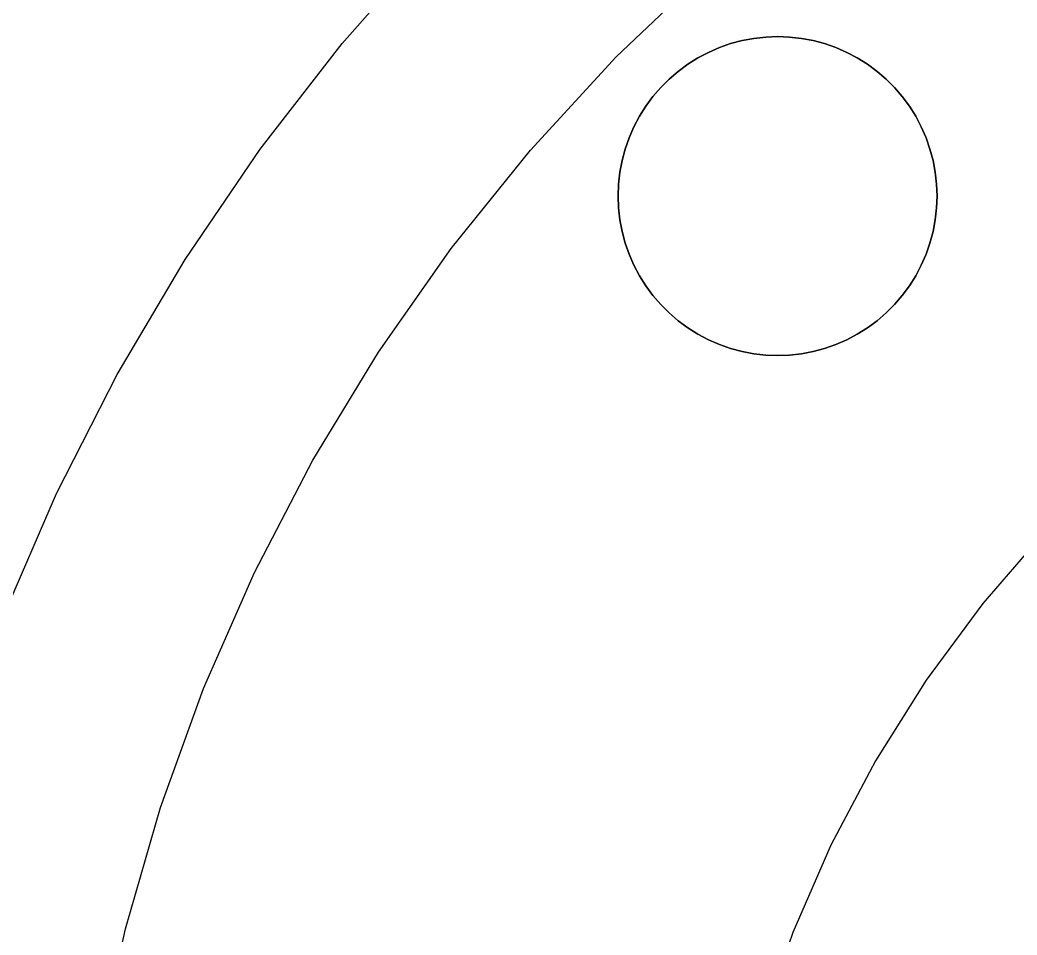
# Model space of a CAD drawing. Header units: millimetres. Extents: x 0 to 420, y 0 to 297.
# Drawn here: x 181.85 to 191.23, y 248.36 to 256.97 of the extents above; entities that cross this region are included whole.
import ezdxf

# ---------------------------------------------------------------- set-up
doc = ezdxf.new("R2010")
doc.units = ezdxf.units.MM
doc.linetypes.add('DASHED', pattern=[1.524, 1.27, -0.254])
doc.layers.add('HIDDEN', color=8, linetype='DASHED', lineweight=25)

msp = doc.modelspace()

# ---------------------------------------------------------------- linework, layer by layer
at = {"layer": 'HIDDEN'}
for points in [[(184.88298, 256.74848), (185.71387, 257.69094)], [(184.88298, 256.74848), (185.71387, 257.69094)], [(187.46054, 256.62226), (188.3228, 257.44279)], [(187.46054, 256.62226), (188.3228, 257.44279)], [(184.11291, 255.75571), (184.88298, 256.74848)], [(184.11291, 255.75571), (184.88298, 256.74848)], [(188.43153, 256.71002), (188.53741, 256.74707)], [(188.53741, 256.74707), (188.43153, 256.71002)], [(188.53741, 256.74707), (188.64576, 256.7761)], [(188.64576, 256.7761), (188.53741, 256.74707)], [(188.64576, 256.7761), (188.75598, 256.79695)], [(188.75598, 256.79695), (188.64576, 256.7761)], [(188.75598, 256.79695), (188.86744, 256.80951)], [(188.86744, 256.80951), (188.75598, 256.79695)], [(188.86744, 256.80951), (188.97954, 256.81371)], [(188.97954, 256.81371), (188.86744, 256.80951)], [(188.97954, 256.81371), (189.09163, 256.80951)], [(189.09163, 256.80951), (188.97954, 256.81371)], [(189.09163, 256.80951), (189.2031, 256.79695)], [(189.2031, 256.79695), (189.09163, 256.80951)], [(189.2031, 256.79695), (189.31332, 256.7761)], [(189.31332, 256.7761), (189.2031, 256.79695)], [(189.31332, 256.7761), (189.42167, 256.74707)], [(189.42167, 256.74707), (189.31332, 256.7761)], [(189.42167, 256.74707), (189.52755, 256.71002)], [(189.52755, 256.71002), (189.42167, 256.74707)], [(188.22954, 256.61275), (188.32871, 256.66516)], [(188.32871, 256.66516), (188.22954, 256.61275)], [(188.32871, 256.66516), (188.43153, 256.71002)], [(188.43153, 256.71002), (188.32871, 256.66516)], [(189.52755, 256.71002), (189.63036, 256.66516)], [(189.63036, 256.66516), (189.52755, 256.71002)], [(189.63036, 256.66516), (189.72954, 256.61275)], [(189.72954, 256.61275), (189.63036, 256.66516)], [(186.65438, 255.74654), (187.46054, 256.62226)], [(186.65438, 255.74654), (187.46054, 256.62226)], [(188.0443, 256.48646), (188.13456, 256.55307)], [(188.13456, 256.55307), (188.0443, 256.48646)], [(188.13456, 256.55307), (188.22954, 256.61275)], [(188.22954, 256.61275), (188.13456, 256.55307)], [(189.72954, 256.61275), (189.82452, 256.55307)], [(189.82452, 256.55307), (189.72954, 256.61275)], [(189.82452, 256.55307), (189.91477, 256.48646)], [(189.91477, 256.48646), (189.82452, 256.55307)], [(187.95928, 256.41329), (188.0443, 256.48646)], [(188.0443, 256.48646), (187.95928, 256.41329)], [(189.91477, 256.48646), (189.9998, 256.41329)], [(189.9998, 256.41329), (189.91477, 256.48646)], [(187.87996, 256.33397), (187.95928, 256.41329)], [(187.95928, 256.41329), (187.87996, 256.33397)], [(189.9998, 256.41329), (190.07912, 256.33397)], [(190.07912, 256.33397), (189.9998, 256.41329)], [(187.80679, 256.24894), (187.87996, 256.33397)], [(187.87996, 256.33397), (187.80679, 256.24894)], [(190.07912, 256.33397), (190.15229, 256.24894)], [(190.15229, 256.24894), (190.07912, 256.33397)], [(187.74018, 256.15869), (187.80679, 256.24894)], [(187.80679, 256.24894), (187.74018, 256.15869)], [(190.15229, 256.24894), (190.2189, 256.15869)], [(190.2189, 256.15869), (190.15229, 256.24894)], [(187.6805, 256.06371), (187.74018, 256.15869)], [(187.74018, 256.15869), (187.6805, 256.06371)], [(190.2189, 256.15869), (190.27858, 256.06371)], [(190.27858, 256.06371), (190.2189, 256.15869)], [(187.62809, 255.96453), (187.6805, 256.06371)], [(187.6805, 256.06371), (187.62809, 255.96453)], [(190.27858, 256.06371), (190.33099, 255.96453)], [(190.33099, 255.96453), (190.27858, 256.06371)], [(187.58323, 255.86172), (187.62809, 255.96453)], [(187.62809, 255.96453), (187.58323, 255.86172)], [(190.33099, 255.96453), (190.37585, 255.86172)], [(190.37585, 255.86172), (190.33099, 255.96453)], [(187.54618, 255.75584), (187.58323, 255.86172)], [(187.58323, 255.86172), (187.54618, 255.75584)], [(190.37585, 255.86172), (190.4129, 255.75584)], [(190.4129, 255.75584), (190.37585, 255.86172)], [(183.40669, 254.71654), (184.11291, 255.75571)], [(183.40669, 254.71654), (184.11291, 255.75571)], [(185.90786, 254.81946), (186.65438, 255.74654)], [(185.90786, 254.81946), (186.65438, 255.74654)], [(187.51715, 255.64749), (187.54618, 255.75584)], [(187.54618, 255.75584), (187.51715, 255.64749)], [(190.4129, 255.75584), (190.44193, 255.64749)], [(190.44193, 255.64749), (190.4129, 255.75584)], [(187.49629, 255.53727), (187.51715, 255.64749)], [(187.51715, 255.64749), (187.49629, 255.53727)], [(190.44193, 255.64749), (190.46279, 255.53727)], [(190.46279, 255.53727), (190.44193, 255.64749)], [(187.48373, 255.4258), (187.49629, 255.53727)], [(187.49629, 255.53727), (187.48373, 255.4258)], [(190.46279, 255.53727), (190.47534, 255.4258)], [(190.47534, 255.4258), (190.46279, 255.53727)], [(187.47954, 255.31371), (187.48373, 255.4258)], [(187.48373, 255.4258), (187.47954, 255.31371)], [(190.47534, 255.4258), (190.47954, 255.31371)], [(190.47954, 255.31371), (190.47534, 255.4258)], [(187.48373, 255.20161), (187.47954, 255.31371)], [(187.47954, 255.31371), (187.48373, 255.20161)], [(190.47954, 255.31371), (190.47534, 255.20161)], [(190.47534, 255.20161), (190.47954, 255.31371)], [(187.49629, 255.09015), (187.48373, 255.20161)], [(187.48373, 255.20161), (187.49629, 255.09015)], [(190.47534, 255.20161), (190.46279, 255.09015)], [(190.46279, 255.09015), (190.47534, 255.20161)], [(187.51715, 254.97993), (187.49629, 255.09015)], [(187.49629, 255.09015), (187.51715, 254.97993)], [(190.46279, 255.09015), (190.44193, 254.97993)], [(190.44193, 254.97993), (190.46279, 255.09015)], [(187.54618, 254.87158), (187.51715, 254.97993)], [(187.51715, 254.97993), (187.54618, 254.87158)], [(190.44193, 254.97993), (190.4129, 254.87158)], [(190.4129, 254.87158), (190.44193, 254.97993)], [(187.58323, 254.7657), (187.54618, 254.87158)], [(187.54618, 254.87158), (187.58323, 254.7657)], [(190.4129, 254.87158), (190.37585, 254.7657)], [(190.37585, 254.7657), (190.4129, 254.87158)], [(185.22425, 253.84507), (185.90786, 254.81946)], [(185.22425, 253.84507), (185.90786, 254.81946)], [(187.62809, 254.66288), (187.58323, 254.7657)], [(187.58323, 254.7657), (187.62809, 254.66288)], [(190.37585, 254.7657), (190.33099, 254.66288)], [(190.33099, 254.66288), (190.37585, 254.7657)], [(182.76711, 253.63507), (183.40669, 254.71654)], [(182.76711, 253.63507), (183.40669, 254.71654)], [(187.6805, 254.56371), (187.62809, 254.66288)], [(187.62809, 254.66288), (187.6805, 254.56371)], [(190.33099, 254.66288), (190.27858, 254.56371)], [(190.27858, 254.56371), (190.33099, 254.66288)], [(187.74018, 254.46873), (187.6805, 254.56371)], [(187.6805, 254.56371), (187.74018, 254.46873)], [(190.27858, 254.56371), (190.2189, 254.46873)], [(190.2189, 254.46873), (190.27858, 254.56371)], [(187.80679, 254.37847), (187.74018, 254.46873)], [(187.74018, 254.46873), (187.80679, 254.37847)], [(190.2189, 254.46873), (190.15229, 254.37847)], [(190.15229, 254.37847), (190.2189, 254.46873)], [(187.87996, 254.29345), (187.80679, 254.37847)], [(187.80679, 254.37847), (187.87996, 254.29345)], [(187.95928, 254.21413), (187.87996, 254.29345)], [(187.87996, 254.29345), (187.95928, 254.21413)], [(190.07912, 254.29345), (189.9998, 254.21413)], [(189.9998, 254.21413), (190.07912, 254.29345)], [(190.15229, 254.37847), (190.07912, 254.29345)], [(190.07912, 254.29345), (190.15229, 254.37847)], [(188.0443, 254.14096), (187.95928, 254.21413)], [(187.95928, 254.21413), (188.0443, 254.14096)], [(189.9998, 254.21413), (189.91477, 254.14096)], [(189.91477, 254.14096), (189.9998, 254.21413)], [(188.13456, 254.07435), (188.0443, 254.14096)], [(188.0443, 254.14096), (188.13456, 254.07435)], [(189.91477, 254.14096), (189.82452, 254.07435)], [(189.82452, 254.07435), (189.91477, 254.14096)], [(188.22954, 254.01467), (188.13456, 254.07435)], [(188.13456, 254.07435), (188.22954, 254.01467)], [(188.32871, 253.96226), (188.22954, 254.01467)], [(188.22954, 254.01467), (188.32871, 253.96226)], [(189.72954, 254.01467), (189.63036, 253.96226)], [(189.63036, 253.96226), (189.72954, 254.01467)], [(189.82452, 254.07435), (189.72954, 254.01467)], [(189.72954, 254.01467), (189.82452, 254.07435)], [(188.43153, 253.9174), (188.32871, 253.96226)], [(188.32871, 253.96226), (188.43153, 253.9174)], [(188.53741, 253.88035), (188.43153, 253.9174)], [(188.43153, 253.9174), (188.53741, 253.88035)], [(189.52755, 253.9174), (189.42167, 253.88035)], [(189.42167, 253.88035), (189.52755, 253.9174)], [(189.63036, 253.96226), (189.52755, 253.9174)], [(189.52755, 253.9174), (189.63036, 253.96226)], [(184.60653, 252.82762), (185.22425, 253.84507)], [(184.60653, 252.82762), (185.22425, 253.84507)], [(188.64576, 253.85132), (188.53741, 253.88035)], [(188.53741, 253.88035), (188.64576, 253.85132)], [(188.75598, 253.83046), (188.64576, 253.85132)], [(188.64576, 253.85132), (188.75598, 253.83046)], [(188.86744, 253.8179), (188.75598, 253.83046)], [(188.75598, 253.83046), (188.86744, 253.8179)], [(189.2031, 253.83046), (189.09163, 253.8179)], [(189.09163, 253.8179), (189.2031, 253.83046)], [(189.31332, 253.85132), (189.2031, 253.83046)], [(189.2031, 253.83046), (189.31332, 253.85132)], [(189.42167, 253.88035), (189.31332, 253.85132)], [(189.31332, 253.85132), (189.42167, 253.88035)], [(188.97954, 253.81371), (188.86744, 253.8179)], [(188.86744, 253.8179), (188.97954, 253.81371)], [(189.09163, 253.8179), (188.97954, 253.81371)], [(188.97954, 253.81371), (189.09163, 253.8179)], [(182.19671, 252.51559), (182.76711, 253.63507)], [(182.19671, 252.51559), (182.76711, 253.63507)], [(184.05741, 251.77158), (184.60653, 252.82762)], [(184.05741, 251.77158), (184.60653, 252.82762)], [(181.69772, 251.36249), (182.19671, 252.51559)], [(181.69772, 251.36249), (182.19671, 252.51559)], [(191.49662, 252.16207), (190.91127, 251.48188)], [(191.49662, 252.16207), (190.91127, 251.48188)], [(183.57927, 250.68155), (184.05741, 251.77158)], [(183.57927, 250.68155), (184.05741, 251.77158)], [(190.91127, 251.48188), (190.37838, 250.75984)], [(190.91127, 251.48188), (190.37838, 250.75984)], [(190.37838, 250.75984), (189.90094, 250)], [(190.37838, 250.75984), (189.90094, 250)], [(183.17423, 249.56231), (183.57927, 250.68155)], [(183.17423, 249.56231), (183.57927, 250.68155)], [(189.90094, 250), (189.48162, 249.2066)], [(189.90094, 250), (189.48162, 249.2066)], [(182.84404, 248.41874), (183.17423, 249.56231)], [(182.84404, 248.41874), (183.17423, 249.56231)], [(189.48162, 249.2066), (189.12276, 248.38409)], [(189.48162, 249.2066), (189.12276, 248.38409)], [(182.59016, 247.25585), (182.84404, 248.41874)], [(182.59016, 247.25585), (182.84404, 248.41874)], [(189.12276, 248.38409), (188.82637, 247.53706)], [(189.12276, 248.38409), (188.82637, 247.53706)]]:
    msp.add_lwpolyline(points, dxfattribs=at)

doc.saveas('drawing.dxf')
